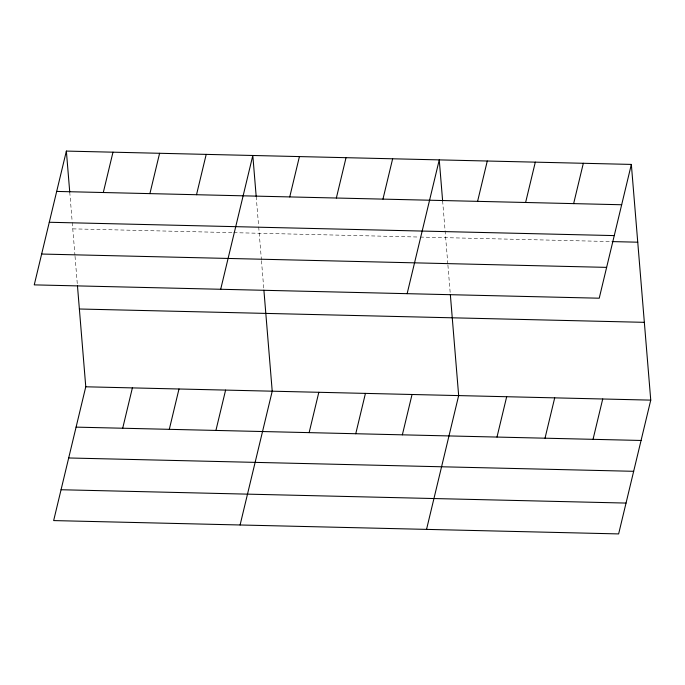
<?xml version="1.0" encoding="UTF-8"?>
<svg xmlns="http://www.w3.org/2000/svg" width="685" height="685" viewBox="0 0 685 685"><rect width="100%" height="100%" fill="white"/><g stroke="black" fill="none" stroke-linecap="round" stroke-linejoin="round"><path stroke-width="0.51" stroke-dasharray="3.42 2.57" d="M72.773 228.867L232.729 232.643M233.791 232.669L419.177 237.044M420.23 237.07L611.071 241.565M442.63 200.876L447.827 264.025M447.913 265.086L450.259 293.557M256.19 196.475L258.613 225.904M258.699 226.958L261.387 259.632M261.473 260.685L263.819 289.156M69.742 192.074L72.165 221.512M72.25 222.556L74.948 255.231M75.033 256.284L77.371 284.755"/><path stroke-width="1.03" d="M66.368 151.085L34.25 284.874L599.229 298.206L631.347 164.417L66.368 151.085L69.742 192.074M103.298 192.528L112.982 152.181M77.465 285.808L85.771 386.794L53.653 520.583L618.632 533.915L650.75 400.126L631.347 164.417M149.904 193.624L159.596 153.286M122.701 428.228L132.385 387.89M196.518 194.72L206.202 154.382M169.306 429.332L178.99 388.994M220.69 289.275L252.816 155.486L256.19 196.475M215.921 430.428L225.605 390.09M289.738 196.92L299.422 156.582M240.092 524.984L272.219 391.186L263.905 290.209M336.352 198.025L346.036 157.687M309.14 432.629L318.825 392.291M382.958 199.121L392.642 158.783M355.755 433.733L365.439 393.387M407.138 293.677L439.256 159.879L442.63 200.876M402.36 434.829L412.045 394.492M477.591 201.356L487.275 161.018M426.541 529.385L458.659 395.587L450.345 294.61M525.618 202.486L535.302 162.148M496.993 437.064L506.677 396.726M573.636 203.625L583.329 163.278M545.02 438.194L554.704 397.857M593.039 439.325L602.723 398.987M56.684 191.423L621.663 204.755M49.286 222.265L614.257 235.597M612.142 241.591L637.752 242.199M41.657 254.041L606.627 267.373M79.374 309.003L644.345 322.335M85.771 386.794L650.75 400.126M76.086 427.132L641.066 440.464M68.688 457.974L633.659 471.306M61.059 489.741L626.03 503.073"/></g></svg>
